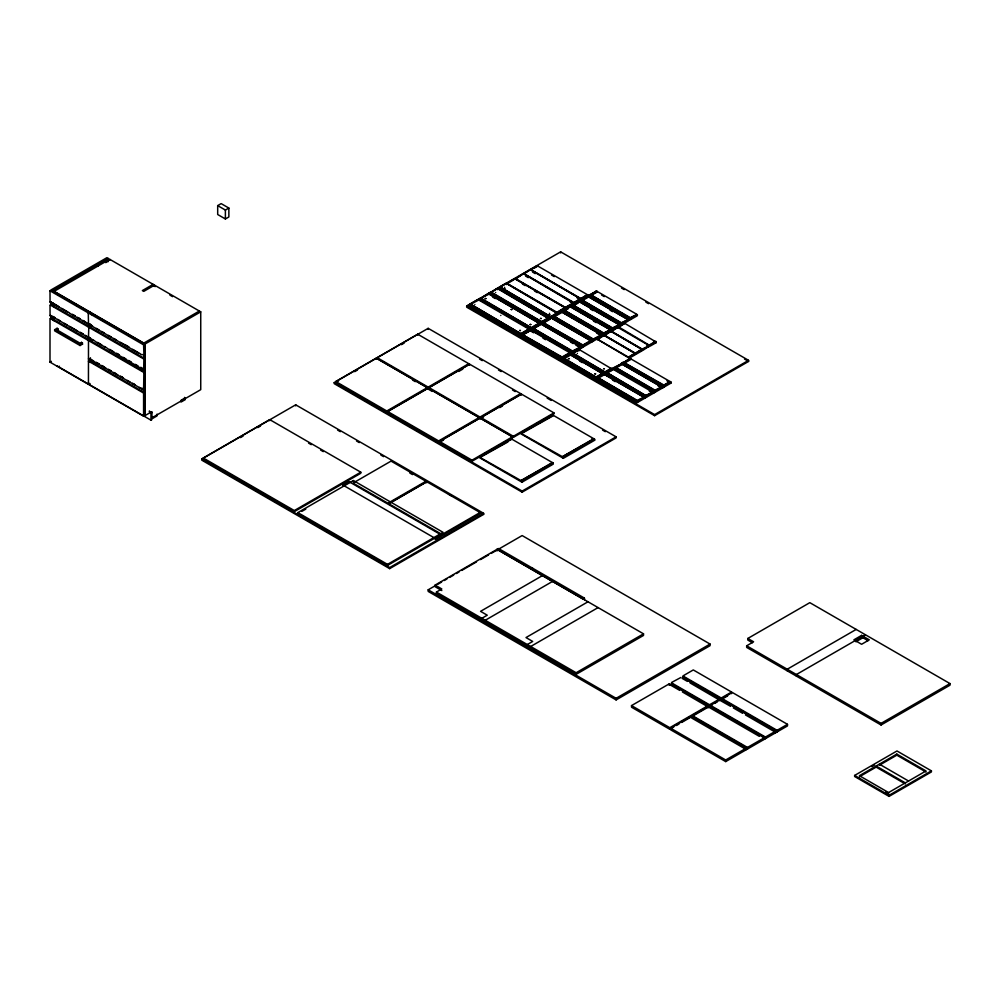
<?xml version="1.0" encoding="UTF-8"?>
<svg xmlns="http://www.w3.org/2000/svg" width="1000" height="1000" viewBox="0 0 1000 1000"><rect width="100%" height="100%" fill="white"/><g stroke="black" fill="none" stroke-linecap="round" stroke-linejoin="round"><path stroke-width="1.5" d="M50.4 302.025L67.55 312.05M59.075 306.9L51.15 302.325L51.1 304.8L50.012 305.15L50.062 315.925L50.5 315.188M50.4 315.45L87.35 336.912M51.388 318.663C50.775 311.525 52.312 319.55 50.012 318.575L50 362.137L143.588 416.163L144.963 415.363L144.963 344.038L51.388 290L50 290.8L50.062 302.488L50.5 301.762M88.812 327.125L88.438 338.038L88.875 337.512M89.588 326.737L89.1 327.45M88.488 340.637L88.438 384.325L89.825 383.525M88.837 337.638L92.85 340.087M88.438 361.55L89.588 360.887L144.738 392.725L143.588 393.387L143.588 416.163M143.975 356.05L143.588 344.837L50 290.8M141.275 354.625C144.55 353.4 146.175 358.988 143.975 359.125L50.4 305.1M143.875 358.888L143.675 369.963L107.65 348.638M143.938 369.725C145.262 366.8 144.987 373.75 143.975 372.55L50.5 318.663M143.975 390.2L92.05 360.438M707.837 707.513L708.325 706.375L692.75 715.337L692.362 717.163M718.713 700.462L719.225 699.237L709.925 704.538C711.388 705.612 705.725 708.838 707.55 705.938L669.8 727.7L631.512 705.6L631.512 707.2L669.8 729.3L673.75 727.025M765.837 737.262L710.525 705.413L720 699.675L719.525 700.55M549.4 314.513L550.05 314.45M504.487 288.525L505.138 288.5M680.95 677.45L671.637 682.438L671.838 683.6L669.175 685.188M787.487 724.325L777.475 730.1C779.075 731.1 773.312 734.463 775.013 731.525L765.837 736.825C767.5 737.875 761.462 741.162 763.512 738.225L747.9 747.188C749.375 748.425 743.75 751.237 745.525 748.575L725.713 759.987L670.562 728.15L670.562 729.75L725.713 761.587L787.487 725.925L787.487 724.325L732.337 692.487L722.325 698.263L721.938 700.088M668.988 684.475L669.275 683.838L631.512 705.6M690.013 717.5L690.375 716.737L670.562 728.15M88.525 324.538L88.275 312.9L89.663 312.1M88.375 327.062L89.388 326.9L89.438 324.425M89.4 340.662L88.675 340.625M89.05 340.737L89.438 337.85M671.637 683.775L709.925 705.875M682.887 677.55L683.225 675.763L693.288 669.938L731.562 692.038L731.562 693.637M707.362 706.475L682.375 691.925M718.988 699.762L690.05 682.925M708.225 707.738L710.788 706.237L710.788 705.387M719.762 700.212L730.625 706.35M719.087 700.575L721.75 698.988L721.55 697.825L731.562 692.038M52.775 290.538L108.3 258.475L108.3 261.6M96.6 266.3L97.525 265.763M151.9 417.85L200.738 389.663L200.738 311.837L109.688 259.275L54.162 291.337L54.162 292.4M105.725 262.638L108.375 261.112M217.688 205.613L221.15 203.612L228.863 208.062L228.863 216.962L225.387 218.962L217.688 214.513L217.688 205.613L225.387 210.062L228.863 208.062M56.65 330.85L56.65 329.7L80.075 343.212L81.538 342.375L82.537 344.1L80.075 345.525L54.65 330.85L54.65 329.7L57.112 328.275L58.125 330.012L57.112 328.275M56.65 329.7L58.125 328.85M88.438 312.987L89.825 312.188M153.138 284.35L142.35 290.587L143.737 291.388L154.512 285.163M54.65 329.7L80.075 344.375L82.537 342.95M50 362.137L51.388 361.337M58.55 366.8L59.475 366.262M89.663 362.1L89.825 358.525L89.825 361.65M199.35 311.038L143.812 343.1L143.812 344.162M143.588 344.837L144.963 344.038M108.3 258.475L106.925 257.675L51.388 289.738L145.2 343.9L200.738 311.837M88.275 384.237L89.663 383.438M144.963 369.65L140.7 367.275M144.963 390.188L139.362 387.4M185.287 397.812L181.05 400.262L181.05 402.038L185.287 399.6L184.562 397.4M57.162 366L150.975 420.163L151.9 419.625L151.9 411.625L145.2 415.487L145.2 343.9M203.275 458L269.738 419.625L360.788 472.188L360.788 473.263L294.312 511.637L203.275 459.075L203.275 458L294.312 510.562L360.788 472.188M335.75 381.525L376.337 358.088L427.413 387.562L427.413 388.638L386.812 412.075L335.75 382.587L335.75 381.525L386.812 411L427.413 387.562M377.113 357.638L417.7 334.2L468.762 363.688L468.762 364.75L428.175 388.188L377.113 358.713L377.113 357.638L428.175 387.125L468.762 363.688M470.613 304.725L468.225 305.562L469.225 304.462L519.837 334.2M470.15 303.925L521.225 333.938L470.15 303.925L477.85 299.475L529.225 329.312L539.325 323.488L488.25 293.475L480.55 298.45L531.613 327.938L480.55 297.925M478.625 299.037L479.625 298.45L530.688 327.938L478.625 299.037L529.688 328.512L529.225 329.312M490.95 291.913L542.013 321.938L490.95 292.45L497.113 288.363L548.175 318.375L539.625 323.312L489.487 294.363L489.025 293.025L490.025 292.45L541.087 322.463L491.812 294.012M500.275 287.6L497.887 288.45L498.888 287.337L549.95 317.35L528.375 304.9M499.812 286.8L550.875 316.825L499.812 286.8L505.975 283.25L557.038 313.263L548.488 318.2L498.35 288.712M201.737 459.075L295.7 404.825L483.638 513.325L483.638 514.388L389.663 568.638L201.737 460.138L201.737 459.075L389.663 567.575L483.638 513.325M334.212 382.587L428.175 328.338L616.112 436.838L616.112 437.9L522.137 492.163L334.212 383.65L334.212 382.587L522.137 491.087L616.112 436.838M466.688 306.1L560.65 251.85L748.587 360.35L748.587 361.425L654.625 415.675L466.688 307.175L466.688 306.1L654.625 414.6L748.587 360.35M468.225 305.562L469.688 305.262M470.15 304.462L478.312 300.275M480.55 298.45L488.713 294.275M489.025 293.562L491.413 292.712M490.95 292.45L497.113 288.888L497.575 289.688M497.887 288.45L499.35 288.137M499.812 287.337L505.975 283.775L506.438 284.575M506.737 283.337L514.9 278.625L565.05 307.575L557.337 312.55L506.737 283.337L556.462 312.575M573.513 303.212L573.975 304.012L566.275 308.463L515.212 278.975L523.375 273.725L573.513 303.212L565.812 307.663L515.675 278.712L523.375 273.725M523.688 273.55L530.312 269.725L580.45 298.675L574.288 302.762L523.688 273.55L574.75 303.562L580.913 300.012L580.45 299.212M530.612 269.55L537.238 265.725L587.375 294.675L581.225 298.762L530.612 269.55L581.688 299.562L587.837 296.012L587.375 295.212M240.5 437.587L243.15 436.05M257.775 427.6L260.438 426.075M335.75 382.587L338.462 381.025M354.688 371.65L357.4 370.087M401.463 344.65L404.175 343.088M480.087 299.25L481.012 298.725M506.737 283.863L513.625 279.9M523.688 274.088L530.312 269.725M530.612 270.087L537.238 265.725M533.812 268.412L537.837 266.087M468.688 305.837L471.1 304.975M557.337 312.013L565.05 307.575M565.812 307.125L573.513 302.675M574.288 302.238L580.45 298.675M581.225 298.238L587.375 294.675M468.225 305.038L519.3 334.513L520.763 333.675M521.225 333.4L528.925 328.963L518.837 335.312L468.688 306.375M529.225 328.775L539.325 322.95M539.625 323.312L541.55 321.662M542.013 321.4L548.175 317.838M548.488 318.2L557.038 312.725M557.8 312.812L565.513 308.375L557.8 313.35L557.337 312.55M565.812 307.663L573.975 303.475M574.288 302.762L580.913 299.475M581.225 298.762L587.837 295.475M387.587 411.45L428.175 388.013L479.237 417.5L479.237 418.562L438.65 442L387.587 412.512L387.587 411.45L438.65 440.925L479.237 417.5M428.95 387.562L469.538 364.137L520.6 393.612L520.6 394.688L480.012 418.113L428.95 388.638L428.95 387.562L480.012 417.05L520.6 393.612M570.75 354.175L561.112 359.725L520.062 336.025L520.062 334.963L521.062 334.387L521.525 335.188L521.062 334.387M530.15 329.675L521.987 334.387L529.688 329.4L530.612 330.475L520.062 336.025M580.675 346.838L572.513 351.012L533.312 328.375L572.513 351.55L581.138 347.1L581.138 348.175L571.512 353.725L530.462 330.025L530.462 328.963L531.462 328.375L531.925 329.175L531.462 328.375M541.862 322.375L542.325 323.175L541.862 322.375L540.862 322.95L540.862 324.025L581.912 347.725L591.538 342.163L591.538 341.1L551.413 317.925L532.85 328.65L532.388 327.85L540.087 323.4L580.212 346.562M550.95 317.663L542.788 322.375L550.487 317.4L551.413 317.925M601.475 334.825L593.312 339.012L554.113 316.375L593.312 339.538L601.938 335.1L601.938 336.163L592.312 341.725L551.263 318.025L551.263 316.95L552.263 316.375L552.725 317.175L552.263 316.375M561.35 311.663L553.188 316.375L560.887 311.4L601.013 334.562M610.337 329.712L603.713 333L564.5 310.375L603.713 333.537L610.8 329.988L610.8 331.05L602.712 335.712L561.65 312.013L561.65 310.95L562.663 310.375L563.125 311.175L562.663 310.375M570.662 306.812L563.587 310.375L569.738 306.275L609.875 329.45M619.188 324.6L612.562 327.887L573.362 305.262L612.562 328.425L619.65 324.862L619.65 325.938L611.562 330.6L570.513 306.9L570.513 305.837L571.512 305.262L571.975 306.062L571.512 305.262M579.525 301.7L572.438 305.262L578.6 301.163L618.725 324.338M628.05 319.488L621.425 322.775L582.225 300.138L621.425 323.312L628.513 319.75L628.513 320.825L620.425 325.487L579.375 301.788L579.375 300.725L580.375 300.138L580.837 300.95L580.375 300.138M588.387 296.588L581.3 300.138L587.463 296.05L627.587 319.225M636.912 314.375L630.288 317.663L591.075 295.025L630.288 318.2L637.362 314.637L637.362 315.712L629.275 320.375L588.225 296.675L588.225 295.613L589.225 295.025L589.688 295.825L589.225 295.025M597.238 291.475L590.15 295.025L596.312 290.938L636.45 314.113M520.062 334.963L521.987 334.387M530.462 328.963L532.388 328.375M532.388 327.85L540.55 323.663M540.862 322.95L542.788 322.375M551.263 316.95L553.188 316.375M561.65 310.95L563.587 310.375M563.587 309.837L570.2 306.55M570.513 305.837L572.438 305.262M572.438 304.725L579.062 301.438M579.375 300.725L581.3 300.138M581.3 299.613L587.925 296.325M588.225 295.613L590.15 295.025M590.15 294.5L596.775 291.2M458.713 371.45L462.775 369.1M530.925 329.225L532.388 328.913L571.587 352.088M551.725 317.225L561.812 311.925M562.112 311.212L563.587 310.9L602.788 334.075M570.975 306.1L572.438 305.788L611.638 328.963M579.837 300.988L581.3 300.675L620.5 323.85L589.412 305.887M588.688 296.413L590.15 295.562L629.362 318.725L588.688 295.875M520.525 335.225L528.75 339.35M522.913 334.913L562.112 357.55L570.288 353.375L569.825 352.575L562.112 357.013L522.913 334.913L530.612 330.475M533.312 328.913L541.013 324.462M541.325 323.225L541.788 324.025L542.788 322.912L581.987 346.075M590.612 340.562L582.913 345.012L543.713 322.912L550.125 319.2M554.113 316.913L561.812 312.462M562.112 311.75L563.587 310.9M564.5 310.9L568.2 308.775M573.362 305.788L578.288 302.95M579.837 301.525L581.3 300.675M582.225 300.675L588.387 297.125M591.075 295.562L597.238 292M520.988 336.025L561.2 358.088L531.45 340.913M530.925 329.762L570.588 352.125L571.587 351.55M541.788 324.025L580.988 346.125L581.987 345.55M551.725 317.75L592.388 340.075L553.188 316.913L592.388 339.538M562.575 312.013L601.788 334.113L602.788 333.537M570.975 306.637L610.638 329L611.638 328.425M580.3 301.788L619.5 323.888L620.5 323.312M589.15 296.675L628.362 318.775L629.362 318.2M560.188 358.125L561.65 357.812L562.112 358.625L561.65 357.812M570.588 352.125L571.05 352.925L572.05 351.812L572.513 352.612L572.05 351.812M580.988 346.125L581.45 346.925L582.45 345.812L582.913 346.613L582.45 345.812M543.713 322.912L582.913 345.55L591.075 340.838M591.388 340.125L592.85 339.812L593.312 340.613L592.85 339.812M601.788 334.113L602.25 334.913L603.25 333.8L603.713 334.6L603.25 333.8M610.638 329L611.1 329.8L612.1 328.688L612.562 329.487L612.1 328.688M619.5 323.888L620.962 323.575L621.425 324.375L620.962 323.575M628.362 318.775L629.825 318.463L630.288 319.262L629.825 318.463M560.188 358.663L562.112 358.088M562.112 358.625L563.038 358.088L562.575 357.287L570.75 353.1L571.213 355.325L602.863 373.6L611.413 368.675L578.837 349.325L572.675 353.413L605.25 372.225L572.675 352.887M571.05 352.925L572.513 352.088M572.513 352.612L573.438 352.088L572.975 351.287L581.138 347.1M581.45 346.925L582.913 346.075M582.913 346.613L583.837 346.075L583.375 345.275L591.538 341.1M591.388 340.65L593.312 340.075M593.312 340.613L594.237 340.075L593.775 339.275L601.938 335.1M602.25 334.913L603.713 334.075M603.713 334.6L604.637 334.075L604.175 333.275L610.8 329.988M611.1 329.275L612.562 328.963M612.562 329.487L613.488 328.963L613.025 328.162L619.65 324.862M619.5 324.425L621.425 323.85M621.425 324.375L622.35 323.85L621.888 323.05L628.513 319.75M628.362 319.312L630.288 318.725M630.288 319.262L631.213 318.725L630.75 317.925L637.362 314.637M342.837 485.037L348.85 481.575L441.275 534.938L441.275 536L435.262 539.475L435.262 538.4L342.837 485.037L342.837 486.112L346.438 484.025M563.812 358L596.388 377.337L563.812 358.525L569.975 354.438L602.55 373.787L594 378.713L562.35 360.438L561.888 359.113L562.888 358.525L595.462 377.875L564.675 360.087M573.525 354.975L604.325 372.762L571.75 353.413L570.75 354L603.325 372.8L602.863 373.6M561.888 359.637L564.275 358.8M563.812 358.525L570.438 355.238M570.75 354.525L573.138 353.688M572.675 353.413L578.837 349.862L579.3 350.662M597.312 339.188L603.938 335.363L634.975 353.288L628.825 357.375L597.312 339.188L629.275 358.175L635.438 354.613L634.975 353.812M604.25 335.188L610.875 331.362L641.912 349.275L635.75 353.375L604.25 335.188L636.213 354.175L642.375 350.613L641.912 349.812M611.175 331.188L642.688 349.375L649.312 346.075L643.15 350.175L611.175 331.188L617.8 327.362L650.075 346.163L656.237 342.612L655.775 341.812L649.613 345.363L618.575 326.912L618.112 327.713L624.738 323.35L655.775 341.812M618.112 327.175L624.738 323.35M297.85 512.612L353.387 480.55L443.038 532.312L387.512 564.375L297.85 512.612L297.85 513.675L387.512 565.438L435.112 537.962M576.825 351.55L579.3 350.125M597.312 339.725L603.938 335.363M604.25 335.712L610.875 331.362M611.175 331.712L617.8 327.362M301.825 511.388L305.788 509.1M439.425 441.375L480.012 417.938L512.587 436.75L512.587 437.812L472 461.25L439.425 442.438L439.425 441.375L472 460.188L512.587 436.75M480.788 417.5L521.375 394.062L553.95 412.875L553.95 413.938L513.362 437.375L480.788 418.562L480.788 417.5L513.362 436.3L553.95 412.875M439.425 442.438L443.488 440.1M480.788 418.562L483.488 417M499.725 407.625L502.438 406.062M628.825 356.838L634.975 353.288M635.75 352.837L641.912 349.275M642.688 348.837L648.85 345.812M649.613 344.837L655.775 341.275M594 378.713L595.925 377.075M596.388 376.812L602.55 373.25M602.863 373.075L611.413 368.137M628.825 357.375L635.438 354.087M635.75 353.375L642.375 350.075M642.688 349.375L649.312 346.075M649.613 345.363L656.237 342.075M643.913 397.125L637.288 400.425L598.088 377.788L637.288 400.95L644.375 397.4L644.375 398.462L636.287 403.137L595.237 379.425L595.237 378.363L596.237 377.788L596.7 378.587L596.237 377.788M643.45 396.863L604.25 374.225L597.163 377.788L603.325 373.688L604.25 374.762L598.088 378.312M604.25 374.762L604.1 373.25L605.1 372.675L605.562 373.475L605.1 372.675M612.65 368.85L606.025 372.675L612.188 368.575L612.65 369.375M661.625 386.9L655.013 390.188L615.8 367.562L655.013 390.725L662.087 387.163L662.087 388.237L654 392.9L612.95 369.2L612.95 368.137L613.95 367.562L614.412 368.363L613.95 367.562M621.5 363.738L615.337 367.825L614.875 367.025L621.5 363.738L621.962 364.538L615.8 368.088M621.962 364.538L621.812 363.025L622.812 362.438L623.275 363.237L622.812 362.438M630.363 358.625L623.737 362.438L629.9 358.35L670.95 382.05L670.95 383.125L662.862 387.788L621.812 364.087M595.237 378.363L597.163 377.788M597.163 377.25L603.787 373.963M604.1 373.25L606.025 372.675M612.95 368.137L614.875 367.562M621.812 363.025L623.737 362.438M595.7 378.625L597.163 378.312L636.362 401.488L621.5 392.9M604.562 373.512L613.112 369.65M613.413 368.4L630.825 358.888M595.7 379.162L597.163 378.85L618.787 391.337M604.562 374.05L606.025 373.738L645.225 396.375L606.025 373.738M608.175 372.488L611.875 370.363M613.413 368.938L614.875 368.625L652.725 390.475M622.275 363.288L622.737 364.087L623.737 362.975L662.938 386.15M670.025 381.525L663.863 385.075L624.663 362.975L630.825 359.425M425.938 481.262L387.9 503.225L353 483.088L391.05 461.112L425.938 481.262L425.938 482.325L390.525 502.788M480.087 512.525L426.712 481.712L388.663 503.675L442.038 534.487L480.087 512.525L480.087 513.587L442.038 535.562L442.038 534.487M479.625 456.675L510.9 438.612L553.263 463.075L553.263 464.137L521.987 482.2L479.625 457.738L479.625 456.675L511.362 438.888M520.988 432.788L552.263 414.738L594.625 439.2L594.625 440.262L563.35 458.312L520.988 433.862L520.988 432.788L552.725 415M480.087 456.938L511.825 439.15M521.45 433.062L553.188 415.275M480.087 457.475L507.912 441.938M521.45 433.587L553.188 415.8M596.163 379.425L635.363 401.525L636.362 400.95M605.025 374.312L644.225 396.413L645.225 395.838M646.15 395.3L652.775 392.013L646.15 395.838L606.95 372.675L646.15 395.838M613.875 369.2L654.087 391.262M622.737 364.087L661.938 386.188L662.938 385.613M635.363 401.525L636.825 401.225L637.288 402.025L636.825 401.225M644.225 396.413L645.688 396.1L646.15 396.9L645.688 396.1M653.075 391.3L654.55 390.988L655.013 391.788L654.55 390.988M661.938 386.188L662.4 386.987L663.4 385.875L663.863 386.675L663.4 385.875M624.663 362.975L663.863 385.613L670.487 381.788M635.363 402.062L637.288 401.488M637.288 402.025L638.212 401.488L637.75 400.688L644.375 397.4M644.225 396.95L646.15 396.375M646.15 396.9L647.075 396.375L646.612 395.575L653.238 392.287L653.238 393.35L645.15 398.013L604.1 374.312M653.075 391.838L655.013 391.262M655.013 391.788L655.925 391.262L655.462 390.462L662.087 387.163M662.4 386.987L663.863 386.15M663.863 386.675L664.788 386.15L664.325 385.35L670.95 382.05M480.55 457.738L521.062 480.6L552.337 462.537M521.912 433.862L562.425 456.712L593.7 438.663M521.062 480.6L552.8 462.812M562.425 456.712L594.163 438.925M521.062 481.125L553.263 463.075M562.425 457.25L594.625 439.2M435.262 538.4L441.275 534.938M441.812 590.562L435.112 586.7L435.112 585.1L498.5 548.5L531.85 567.75L531.85 569.35M491.275 553.387L522.137 535.562L710.075 644.062L710.075 645.662L616.112 699.912L428.175 591.413L428.175 589.812L434.888 585.938M437.575 584.388L441.6 582.062M444.288 580.513L446.975 578.962M449.65 577.413L453.688 575.087M456.362 573.538L459.05 571.987M461.737 570.438L476.5 561.912M480.525 559.587L488.587 554.938M497.113 550.9L497.113 549.3L643.525 633.837L643.525 635.438L576.138 674.338L436.413 593.675L436.413 592.075L441.812 588.962L435.112 585.1M531.85 567.75L530.312 568.638L496.962 549.388M584.45 598.125L532.625 568.2L531.075 569.087L582.913 599.012L584.45 598.125L584.45 599.725M542.55 575.538L480.55 611.337L487.25 615.2L481.863 618.312L481.863 619.913M552.65 581.362L485.25 620.275L485.25 621.875M588 601.775L526 637.562L532.7 641.438L527.3 644.55L527.3 646.15M598.088 607.6L530.688 646.5L530.688 648.112M436.413 592.075L576.138 672.738L643.525 633.837M428.175 589.812L616.112 698.312L710.075 644.062M747.812 638.462L809.825 602.663L950 683.587L950 685.188L881.062 724.987L746.663 647.4L746.663 645.8L753.6 641.787L747.812 638.462L747.812 640.062L752.438 642.725M676.388 725.5L679.038 723.975M681.675 722.45L712.087 704.887M714.638 703.413L717.188 701.938M727.663 695.888L721.162 699.65L682.738 677.362L721.012 699.737L682.887 677.275M856.188 629.425L787.25 669.225L787.25 670.825M865.35 634.725L796.413 674.525L796.413 676.125M855.888 641.787L864 637.1M746.663 645.8L881.062 723.388L950 683.587M854.625 775.438L896.988 750.975L931.413 770.863L931.413 771.925L889.05 796.388L854.625 776.5L854.625 775.438L889.05 795.312L931.413 770.863M871.825 766.575L874.475 765.037M896.825 754.1L859.4 775.7L888.587 792.562L926.012 770.95L896.825 754.1L896.825 755.163L926.012 772.013M859.4 776.775L876.775 766.737M879.45 765.2L896.825 755.163M671.587 682.9L709.925 704.987M721.65 698.225L683.275 676.162M692.7 715.812L747.85 747.65M143.875 372.312L143.588 390.55L144.688 389.688L144.738 392.725M621.5 288.05L624.2 289.6M645.837 302.1L648.538 303.663M744.538 359.075L748.587 361.425M601.613 295.062L604.263 296.588M551.562 275.062L554.25 276.613M609.975 310.113L612.625 311.65M653.575 341.075L656.237 342.612M532.537 272.075L535.225 273.625M576.875 297.688L580.913 300.012M582.65 301.988L586.7 304.337M590.525 309.113L593.162 310.637M646.637 345.075L649.312 346.613M525.6 276.087L528.288 277.638M569.95 301.688L573.975 304.012M573.787 307.1L584.6 313.35M587.312 314.913L596.775 320.375M599.475 321.938L610.288 328.175M593.575 321.112L596.225 322.638M522.5 284.075L525.188 285.625M534.6 291.062L537.288 292.613M564.938 312.225L570.337 315.338M573.05 316.9L594.675 329.387M597.375 330.95L601.438 333.288M602.25 334.387L602.712 335.712M596.638 333.1L601.938 336.163M666.975 380.825L670.95 383.125M500.662 288.9L525.737 303.375M497.887 287.913L548.488 317.663M625.087 364.288L649.425 378.338M652.125 379.9L661.587 385.363M662.4 386.45L662.862 387.788M621.962 364L661.162 386.637M658.125 385.938L662.087 388.237M545.487 325L561.712 334.375M564.412 335.938L580.638 345.3M489.025 293.025L539.625 322.775M581.45 346.388L581.912 347.725M492.675 297.087L495.312 298.612M570.55 342.05L573.2 343.587M575.85 345.112L581.138 348.175M654.087 390.725L614.875 368.625M649.262 391.05L653.238 393.35M570.237 351.3L532.388 328.913M571.05 352.388L571.512 353.725M478.625 299.562L479.087 300.363M533.663 332.762L529.688 330.475L529.688 329.4M542.938 338.113L545.588 339.65M579.675 361.1L582.312 362.625M612.6 380.112L615.237 381.637M561.2 357.55L521.987 335.45M471.012 306.025L490.8 317.45M493.438 318.975L518.513 333.45M561.888 359.113L594 378.188M479.55 359.062L482.262 360.625M498.488 370L501.188 371.55M547.163 398.1L551.213 400.438M602.587 430.1L605.3 431.662M512.537 390.025L515.225 391.575M591.975 438.738L594.625 440.262M862.887 637.725L868.012 640.688M412.625 380.1L415.312 381.65M428.175 389.075L432.212 391.413M152.513 285.062L155.188 286.613M169.913 295.113L172.587 296.65M96.6 265.238L97.987 266.038M337.612 430.087L340.312 431.65M356.538 441.012L359.25 442.575M380.875 455.062L383.587 456.625M448.475 494.1L451.188 495.662M479.575 512.05L483.638 514.388M409.837 473.038L412.525 474.588M879.388 764.163L908.575 781.025M56.837 293.95L59.513 295.5M63.525 297.812L66.2 299.363M75.575 304.762L78.25 306.312M88.95 312.488L92.963 314.812M100.988 319.45L105.013 321.763M109.025 324.075L111.7 325.625M115.712 327.938L118.387 329.487M127.75 334.9L130.438 336.438M904.013 783.188L876.15 767.1L876.15 766.038L905.337 782.887L905.337 783.95M91.125 314.2L92.05 314.725M308.575 443.113L311.25 444.663M320.613 450.075L323.3 451.613M51.15 302.137L57.75 305.95M72.513 314.387L75.15 315.9M77.55 317.387L80.425 318.95M82.837 320.438L85.475 321.962M92.513 325.925L89.825 324.375L89.825 327.325M124.787 344.562L128.825 346.9M61.712 308.412L69.638 312.987M72.275 314.513L74.912 316.038M77.55 317.562L80.2 319.088M82.837 320.613L86.8 322.9M89.588 324.513L92.275 326.062M96.312 328.4L99 329.95M101.7 331.5L104.388 333.05M108.425 335.387L111.112 336.938M113.8 338.488L116.487 340.037M120.525 342.375L128.6 347.038M132.637 349.363L140.7 354.025M70.188 313.575L138.588 353.062M51.15 304.55L144.738 358.575M885.938 792.1L888.587 793.625L888.587 792.562M722.325 698.713L777.475 730.55M683.275 677.05L721.55 699.15M722.325 699.6L777.475 731.438M721.938 699.825L776.938 731.75M682.125 678.35L687.412 681.4M733.312 707.9L742.725 713.337M745.413 714.887L773.662 731.2M52.713 316.375L55.35 317.9M80.425 332.388L83.062 333.913M116.725 353.338L119.412 354.888M52.475 316.512L55.113 318.038M57.75 319.387L60.4 321.087M64.35 323.375L67 324.9M69.638 326.425L77.55 330.988M80.2 332.512L82.837 334.038M85.475 335.387L88.112 337.088M92.275 339.487L94.975 341.05M97.662 342.425L101.7 344.925M104.388 346.488L107.075 348.038M109.763 349.412L113.8 351.912M116.487 353.475L119.175 355.025M123.212 357.35L125.9 358.913M128.6 360.462L131.287 362.013M135.325 364.35L138.012 365.9M95.55 341.65L104.963 347.088M51.15 317.975L144.738 372M710.688 706.312L765.837 738.15M82.537 344.1L81.538 342.375M710.15 706.625L765.3 738.462M669.175 684.3L679.737 690.4M708.225 706.85L759.338 736.363M120.763 376.388L123.45 377.938M96.312 362.362L99 363.925M101.7 365.475L104.388 367.025M108.425 369.363L111.112 370.913M113.8 372.463L116.487 374.012M120.525 376.35L123.212 377.9M132.637 383.338L135.325 384.888M89.588 358.663L93.625 360.988M96.312 362.55L99 364.1M101.7 365.65L105.725 367.987M108.425 369.538L111.112 371.087M113.8 372.638L117.837 374.975M120.525 376.525L123.212 378.075M127.25 380.412L129.938 381.962M132.637 383.512L135.325 385.062M91.512 360.037L88.462 358.8M91.75 361.425L94.975 363.288M88.825 361.325L143.975 393.275M692.75 716.675L747.9 748.512M692.362 716.9L747.35 748.825M691.625 717.987L745.425 749.05M149.225 411.15L151.9 412.688L150.975 413.225L150.975 420.163M889.05 795.312L889.05 796.388M881.062 723.388L881.062 724.987M725.713 759.987L725.713 761.587M709.388 706.188L671.263 684.262M669.8 727.7L669.8 729.3M654.625 414.6L654.625 415.675M654 392.9L653.538 392.1M645.15 398.013L644.688 397.212M636.287 403.137L635.825 402.325M629.9 358.35L629.9 359.425M629.275 320.375L628.825 319.575M621.038 363.462L621.038 364.538M620.425 325.487L619.963 324.688M616.112 698.312L616.112 699.912M612.188 368.575L612.188 369.65M611.562 329.538L611.562 330.6M603.325 373.688L603.325 374.762M596.312 290.938L596.312 292M592.312 341.725L591.85 340.925M587.463 296.05L587.463 297.125M578.6 301.163L578.6 302.238M576.138 672.738L576.138 674.338M569.738 306.275L569.738 307.35M563.35 458.312L562.888 457.512M561.112 359.725L560.65 358.925M560.887 311.4L560.887 312.462M560.65 251.85L560.65 252.913M552.263 414.738L552.263 415.8M550.487 317.4L550.487 318.463M540.087 323.4L540.087 324.462M532.625 568.2L532.625 569.8M522.137 491.087L522.137 492.163M521.987 482.2L521.525 481.4M521.375 394.062L521.375 395.125M519.3 334.513L518.837 335.312M514.9 278.625L514.438 279.425M513.362 436.3L513.362 437.375M510.9 438.612L510.9 439.688M480.012 417.05L480.012 419.012M472 460.188L472 461.25M469.538 364.137L469.538 365.2M438.65 440.925L438.65 442M428.175 328.338L428.175 329.4M428.175 387.125L428.175 388.188M426.712 481.712L426.712 482.775M417.7 334.2L417.7 335.275M389.663 567.575L389.663 568.638M387.512 564.375L387.512 565.438M386.812 411L386.812 412.075M376.337 358.088L376.337 359.15M353.387 480.55L353.387 481.613M348.85 481.575L348.85 482.638M295.7 404.825L295.7 405.887M294.312 510.562L294.312 511.637M269.738 419.625L269.738 420.7M225.387 210.062L225.387 218.962M157.025 414.137L157.025 415.913L152.787 418.363L152.787 416.587M149.588 411.362L149.588 412.425M143.812 355.55L143.812 358.663M143.812 368L143.812 372.675M143.812 389.787L143.812 392.9M142.2 388.237L142.2 389.387M109.688 259.275L109.688 260.338M90.438 324.087L90.438 327.15M90.438 337.875L90.438 340.95M90.438 357.812L90.438 362.413M89.825 337.812L89.825 340.737M89.663 324.288L89.663 327.238M89.05 337.075L89.05 340.15M80.075 344.375L80.075 345.525M54.162 303.788L54.162 306.9M54.162 317.8L54.162 320.913M52.775 302.987L52.775 306.1M52.775 317L52.775 320.112M51.388 302.188L51.388 305.3M594.913 373.888L595.562 373.9L594.913 373.888M603.775 368.775L604.412 368.837L603.8 368.725M519.75 330.475L520.388 330.513L519.75 330.475M530.138 324.475L530.788 324.5L530.138 324.475M540.538 318.463L541.188 318.5L540.538 318.463M549.4 313.35L549.425 313.312M568.513 358.612L569.15 358.675L568.513 358.612M577.362 353.5L577.4 353.45M474.85 304.525L474.888 304.488M485.25 298.525L485.887 298.6L485.25 298.525M495.65 292.512L495.688 292.475M504.513 287.4L504.6 287.325M500.775 315.487L500.812 315.438M511.175 309.488L511.8 309.562L511.175 309.488M861.6 635.375L853.9 639.825L861.6 644.275L869.3 639.825L861.6 635.375"/></g></svg>
